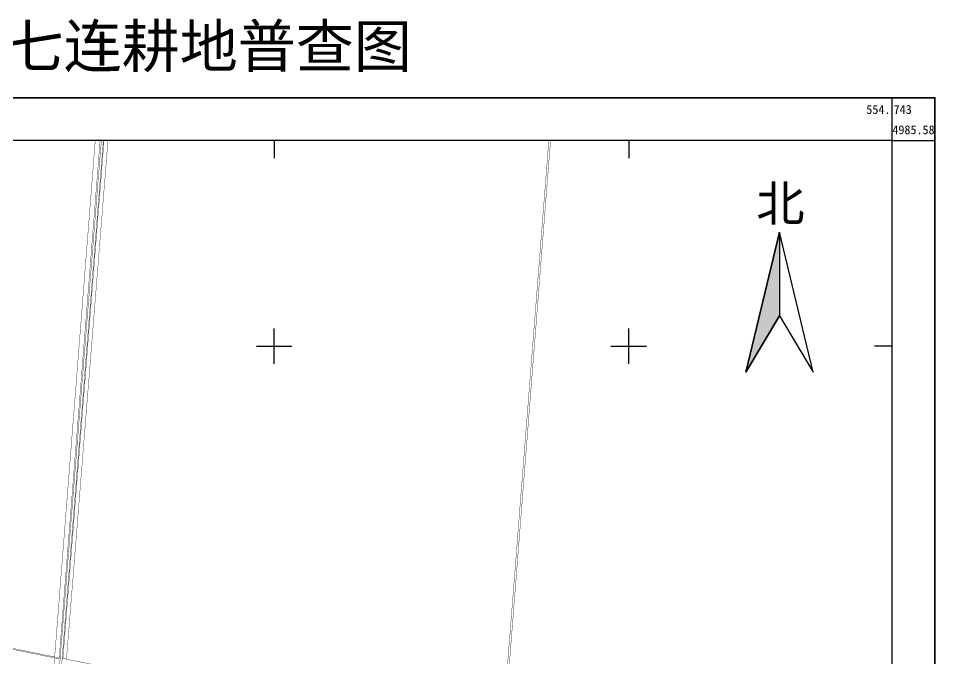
# Model space of a CAD drawing. Extents: x 549547 to 554866, y 4980277 to 4985924.
# Drawn here: x 552279 to 554866, y 4984119 to 4985924 of the extents above; entities that cross this region are included whole.
import ezdxf
from ezdxf.enums import TextEntityAlignment as Align

# ---------------------------------------------------------------- set-up
doc = ezdxf.new("R2010")
doc.units = 0
doc.header["$LTSCALE"] = 10
doc.layers.add('TK', color=7, linetype='CONTINUOUS')
doc.layers.add('路林渠', color=7, linetype='CONTINUOUS')
doc.styles.add('宋体', font='')
doc.styles.get('宋体').set_extended_font_data('SimSun')

msp = doc.modelspace()

# ---------------------------------------------------------------- hatches: boundary and pattern name
at = {"layer": 'TK', "linetype": 'Continuous'}
msp.add_hatch(color=7, dxfattribs=at).paths.add_polyline_path([(554425.4, 4985321.4), (554425.4, 4985085.6), (554330.3, 4984927)])

# ---------------------------------------------------------------- linework, layer by layer
for p, q in [((554743, 4985580), (554743, 4985700)), ((553000, 4985580), (553000, 4985530)), ((554000, 4985580), (554000, 4985530)), ((554743, 4985580), (554863, 4985580)), ((553000, 4984950), (553000, 4985050)), ((554000, 4984950), (554000, 4985050)), ((552950, 4985000), (553050, 4985000)), ((553950, 4985000), (554050, 4985000)), ((554743, 4985000), (554693, 4985000))]:
    msp.add_line(p, q, dxfattribs=at)
at = {"layer": 'TK', "linetype": 'Continuous', "const_width": 5, "flags": 128}
msp.add_lwpolyline([(549623, 4980460), (554863, 4980460), (554863, 4985700), (549623, 4985700)], close=True, dxfattribs=at)
at = {"layer": 'TK', "linetype": 'Continuous', "flags": 128}
for points in [[(549743, 4980580), (554743, 4980580), (554743, 4985580), (549743, 4985580)], [(554425.4, 4985321.4), (554330.3, 4984927), (554425.4, 4985085.6), (554520.4, 4984927)], [(554425.4, 4985321.4), (554425.4, 4985085.6), (554330.3, 4984927)]]:
    msp.add_lwpolyline(points, close=True, dxfattribs=at)
at = {"layer": '路林渠', "color": 5, "linetype": 'Continuous', "const_width": 1, "flags": 128}
for points, elevation in [([(552512.9, 4985580), (552279.9, 4982649.6), (552278.4, 4982642.4), (552274.3, 4982638.7), (552267.3, 4982638.4), (551039.7, 4982888.2)], 286.4), ([(552518.6, 4985580), (552285.6, 4982649), (552285.5, 4982638.9), (552290.3, 4982633.8), (552294.9, 4982632.6), (553488.2, 4982387.5), (553528.1, 4982380.1), (553564.9, 4982377.5), (553600.1, 4982374.7), (553637.5, 4982369.4), (553658.2, 4982366.7), (554743, 4982152.6)], 287.7)]:
    msp.add_lwpolyline(points, dxfattribs=dict(at, elevation=elevation))
at = {"layer": '路林渠', "color": 3, "linetype": 'Continuous', "const_width": 1, "flags": 128}
for points, elevation in [([(552381.3, 4984123.8), (552495.8, 4985580)], 288.2), ([(552509.5, 4985580), (552394.2, 4984121.2)], 285.9), ([(552520.5, 4985580), (552404.6, 4984119.8)], 286.1), ([(552414.7, 4984117.7), (552531.7, 4985580)], 288.5), ([(552267.1, 4982670.9), (552381.1, 4984121.2)], 288.2)]:
    msp.add_lwpolyline(points, dxfattribs=dict(at, elevation=elevation))
at = {"layer": '路林渠', "color": 4, "linetype": 'Continuous', "const_width": 1, "flags": 128}
for points, elevation in [([(553774.8, 4985580), (553581.5, 4983126.7)], 286.1), ([(553586.5, 4983125.7), (553779.6, 4985580)], 290.1), ([(552396.6, 4984118), (551049.2, 4984394.4)], 287.8), ([(552396.8, 4984120.7), (551049.3, 4984397)], 289.4), ([(552402.6, 4984120.2), (553640, 4983868.2)], 287.9)]:
    msp.add_lwpolyline(points, dxfattribs=dict(at, elevation=elevation))

# ---------------------------------------------------------------- texts
at = {"layer": 'TK', "linetype": 'Continuous', "style": '宋体'}
msp.add_text('第七师一二八团七连耕地普查图', height=120, dxfattribs=at).set_placement((552243, 4985750), align=Align.BOTTOM_CENTER)
msp.add_text('554.', height=25, dxfattribs=at).set_placement((554738, 4985667.5), align=Align.MIDDLE_RIGHT)
msp.add_text('743', height=25, dxfattribs=at).set_placement((554747, 4985667.5), align=Align.MIDDLE_LEFT)
msp.add_text('4985.58', height=25, dxfattribs=at).set_placement((554803, 4985610), align=Align.MIDDLE)
at = {"layer": 'TK', "color": 7, "linetype": 'Continuous', "style": '宋体'}
msp.add_text('北', height=100, dxfattribs=at).set_placement((554427.8, 4985322.6), align=Align.BOTTOM_CENTER)

doc.saveas('drawing.dxf')
